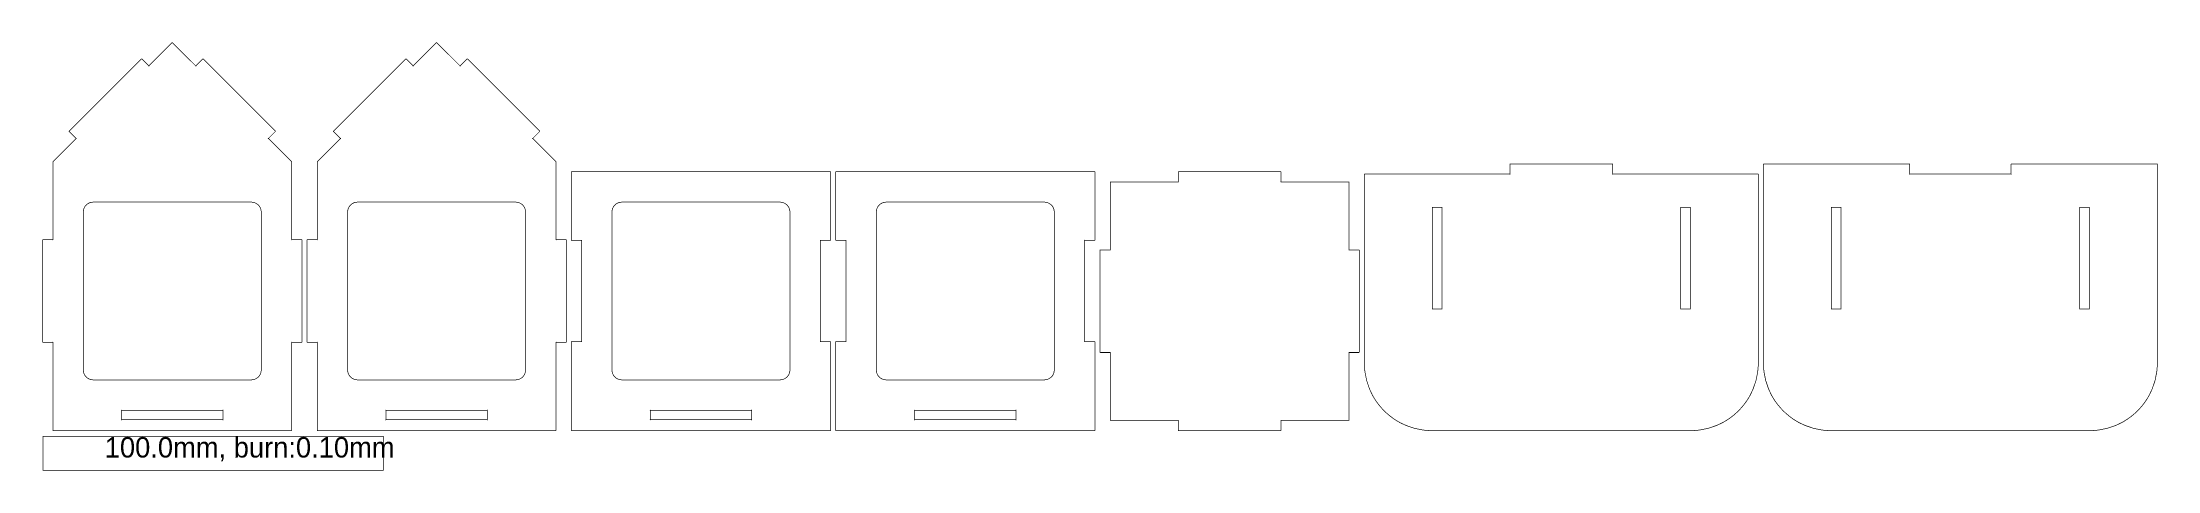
# Model space of a CAD drawing. Extents: x 10 to 632, y 10 to 136.
import ezdxf

# ---------------------------------------------------------------- set-up
doc = ezdxf.new("R2010")
doc.units = 0
doc.layers.get('0').update_dxf_attribs({"linetype": 'CONTINUOUS'})

msp = doc.modelspace()

# ---------------------------------------------------------------- linework, layer by layer
at = {"color": 0, "const_width": 0.2}
for points in [[(13.0996, 21.7), (83.1, 21.7), (83.1162, 21.7), (83.1702, 21.7303), (83.2005, 21.784), (83.2005, 21.8006), (83.2005, 27.8005), (83.2005, 47.7008), (83.2005, 47.7118), (83.1854, 47.7435), (83.1617, 47.7379), (83.1578, 47.716), (83.1896, 47.7008), (83.2005, 47.7008), (86.1, 47.7008), (86.1162, 47.7008), (86.1702, 47.7298), (86.2005, 47.7834), (86.2005, 47.8), (86.2005, 77.7998), (86.2005, 77.8178), (86.1702, 77.8715), (86.1162, 77.9004), (86.1, 77.9004), (83.2005, 77.9004), (83.1896, 77.9004), (83.1578, 77.8866), (83.1617, 77.8633), (83.1854, 77.8591), (83.2005, 77.8909), (83.2005, 77.9004), (83.2005, 97.7995), (83.2005, 100.799), (83.2005, 100.817), (83.1744, 100.867), (83.1702, 100.871), (76.3489, 107.694), (76.3404, 107.702), (76.3076, 107.714), (76.2953, 107.694), (76.3076, 107.674), (76.3404, 107.687), (76.3489, 107.694), (78.3978, 109.744), (78.4077, 109.754), (78.4271, 109.814), (78.4077, 109.875), (78.3978, 109.885), (57.186, 131.098), (57.1747, 131.109), (57.114, 131.129), (57.0537, 131.109), (57.0438, 131.098), (54.9935, 129.048), (54.985, 129.041), (54.9727, 129.009), (54.9935, 128.995), (55.0125, 129.009), (55.0002, 129.041), (54.9935, 129.048), (48.1707, 135.871), (48.1612, 135.882), (48.0991, 135.901), (48.0385, 135.882), (48.0289, 135.871), (41.2062, 129.048), (41.1977, 129.041), (41.1854, 129.009), (41.2062, 128.995), (41.2253, 129.009), (41.2129, 129.041), (41.2062, 129.048), (39.1555, 131.098), (39.146, 131.109), (39.0853, 131.129), (39.0246, 131.109), (39.0151, 131.098), (17.8015, 109.885), (17.7919, 109.875), (17.7726, 109.814), (17.7919, 109.754), (17.8015, 109.744), (19.852, 107.694), (19.8589, 107.687), (19.8906, 107.674), (19.9044, 107.694), (19.8906, 107.714), (19.8589, 107.702), (19.852, 107.694), (13.0294, 100.871), (13.0238, 100.867), (13.0004, 100.817), (13.0004, 100.799), (13.0004, 97.7995), (13.0004, 77.9004), (13.0004, 77.8909), (13.0142, 77.8591), (13.0376, 77.8633), (13.0418, 77.8866), (13.0101, 77.9004), (13.0004, 77.9004), (10.0996, 77.9004), (10.0817, 77.9004), (10.0294, 77.8715), (10.0004, 77.8178), (10.0004, 77.7998), (10.0004, 47.8), (10.0004, 47.7834), (10.0294, 47.7298), (10.0817, 47.7008), (10.0996, 47.7008), (13.0004, 47.7008), (13.0101, 47.7008), (13.0418, 47.716), (13.0376, 47.7379), (13.0142, 47.7435), (13.0004, 47.7118), (13.0004, 47.7008), (13.0004, 27.8005), (13.0004, 21.8006), (13.0004, 21.784), (13.0294, 21.7303), (13.0817, 21.7), (13.0996, 21.7)], [(90.8004, 21.7), (160.801, 21.7), (160.817, 21.7), (160.871, 21.7303), (160.9, 21.784), (160.9, 21.8006), (160.9, 27.8005), (160.9, 47.7008), (160.9, 47.7118), (160.885, 47.7435), (160.862, 47.7379), (160.857, 47.716), (160.889, 47.7008), (160.9, 47.7008), (163.8, 47.7008), (163.817, 47.7008), (163.871, 47.7298), (163.9, 47.7834), (163.9, 47.8), (163.9, 77.7998), (163.9, 77.8178), (163.871, 77.8715), (163.817, 77.9004), (163.8, 77.9004), (160.9, 77.9004), (160.889, 77.9004), (160.857, 77.8866), (160.862, 77.8633), (160.885, 77.8591), (160.9, 77.8909), (160.9, 77.9004), (160.9, 97.7995), (160.9, 100.799), (160.9, 100.817), (160.875, 100.867), (160.871, 100.871), (154.048, 107.694), (154.04, 107.702), (154.008, 107.714), (153.995, 107.694), (154.008, 107.674), (154.04, 107.687), (154.048, 107.694), (156.099, 109.744), (156.108, 109.754), (156.127, 109.814), (156.108, 109.875), (156.099, 109.885), (134.885, 131.098), (134.875, 131.109), (134.815, 131.129), (134.754, 131.109), (134.745, 131.098), (132.694, 129.048), (132.686, 129.041), (132.673, 129.009), (132.693, 128.995), (132.713, 129.009), (132.701, 129.041), (132.694, 129.048), (125.871, 135.871), (125.861, 135.882), (125.8, 135.901), (125.739, 135.882), (125.729, 135.871), (118.907, 129.048), (118.898, 129.041), (118.886, 129.009), (118.907, 128.995), (118.926, 129.009), (118.914, 129.041), (118.907, 129.048), (116.856, 131.098), (116.847, 131.109), (116.785, 131.129), (116.724, 131.109), (116.714, 131.098), (95.5022, 109.885), (95.4913, 109.875), (95.4719, 109.814), (95.4913, 109.754), (95.5022, 109.744), (97.5512, 107.694), (97.5582, 107.687), (97.5914, 107.674), (97.6051, 107.694), (97.5914, 107.714), (97.5582, 107.702), (97.5512, 107.694), (90.7288, 100.871), (90.7232, 100.867), (90.6999, 100.817), (90.6999, 100.799), (90.6999, 97.7995), (90.6999, 77.9004), (90.6999, 77.8909), (90.7136, 77.8591), (90.7369, 77.8633), (90.7411, 77.8866), (90.7094, 77.9004), (90.6999, 77.9004), (87.8004, 77.9004), (87.7824, 77.9004), (87.7288, 77.8715), (87.6999, 77.8178), (87.6999, 77.7998), (87.6999, 47.8), (87.6999, 47.7834), (87.7288, 47.7298), (87.7824, 47.7008), (87.8004, 47.7008), (90.6999, 47.7008), (90.7094, 47.7008), (90.7411, 47.716), (90.7369, 47.7379), (90.7136, 47.7435), (90.6999, 47.7118), (90.6999, 47.7008), (90.6999, 27.8005), (90.6999, 21.8006), (90.6999, 21.784), (90.7288, 21.7303), (90.7824, 21.7), (90.8004, 21.7)], [(418.398, 21.7), (494.4, 21.7), (495.05, 21.7), (497, 21.8722), (499.547, 22.378), (502.01, 23.2131), (503.784, 24.0412), (504.349, 24.3665), (504.631, 24.5305), (505.456, 25.0569), (506.515, 25.8162), (507.52, 26.6416), (508.469, 27.5291), (509.358, 28.4772), (510.18, 29.4817), (510.942, 30.5401), (511.468, 31.3669), (511.634, 31.6494), (511.958, 32.213), (512.784, 33.9893), (513.62, 36.449), (514.124, 38.9971), (514.297, 40.9483), (514.297, 41.5988), (514.297, 97.0964), (514.297, 97.1144), (514.269, 97.1684), (514.216, 97.1973), (514.198, 97.1973), (471.498, 97.1973), (471.488, 97.1973), (471.456, 97.1832), (471.463, 97.1599), (471.484, 97.1557), (471.498, 97.1875), (471.498, 97.1973), (471.498, 100.096), (471.498, 100.114), (471.47, 100.167), (471.417, 100.196), (471.399, 100.196), (441.399, 100.196), (441.381, 100.196), (441.329, 100.167), (441.3, 100.114), (441.3, 100.096), (441.3, 97.1973), (441.3, 97.1875), (441.311, 97.1557), (441.336, 97.1599), (441.339, 97.1832), (441.307, 97.1973), (441.3, 97.1973), (398.6, 97.1973), (398.582, 97.1973), (398.53, 97.1684), (398.501, 97.1144), (398.501, 97.0964), (398.501, 41.5988), (398.501, 40.9483), (398.671, 38.9971), (399.179, 36.449), (400.011, 33.9893), (400.84, 32.213), (401.165, 31.6494), (401.331, 31.3669), (401.856, 30.5401), (402.615, 29.4817), (403.44, 28.4772), (404.329, 27.5291), (405.275, 26.6416), (406.28, 25.8162), (407.338, 25.0569), (408.164, 24.5305), (408.45, 24.3665), (409.011, 24.0412), (410.789, 23.2131), (413.247, 22.378), (415.794, 21.8722), (417.745, 21.7), (418.398, 21.7)], [(535.697, 21.7), (611.699, 21.7), (612.348, 21.7), (614.299, 21.8722), (616.846, 22.378), (619.308, 23.2131), (621.083, 24.0412), (621.647, 24.3665), (621.93, 24.5305), (622.755, 25.0569), (623.813, 25.8162), (624.819, 26.6416), (625.768, 27.5291), (626.653, 28.4772), (627.479, 29.4817), (628.241, 30.5401), (628.766, 31.3669), (628.929, 31.6494), (629.253, 32.213), (630.082, 33.9893), (630.918, 36.449), (631.423, 38.9971), (631.596, 40.9483), (631.596, 41.5988), (631.596, 97.0964), (631.596, 100.096), (631.596, 100.114), (631.567, 100.167), (631.511, 100.196), (631.497, 100.196), (588.698, 100.196), (588.68, 100.196), (588.627, 100.167), (588.596, 100.114), (588.596, 100.096), (588.596, 97.1973), (588.596, 97.1875), (588.61, 97.1557), (588.634, 97.1599), (588.638, 97.1832), (588.606, 97.1973), (588.596, 97.1973), (558.796, 97.1973), (558.786, 97.1973), (558.754, 97.1832), (558.758, 97.1599), (558.782, 97.1557), (558.796, 97.1875), (558.796, 97.1973), (558.796, 100.096), (558.796, 100.114), (558.768, 100.167), (558.712, 100.196), (558.698, 100.196), (515.899, 100.196), (515.881, 100.196), (515.828, 100.167), (515.8, 100.114), (515.8, 100.096), (515.8, 97.0964), (515.8, 41.5988), (515.8, 40.9483), (515.969, 38.9971), (516.474, 36.449), (517.31, 33.9893), (518.139, 32.213), (518.463, 31.6494), (518.626, 31.3669), (519.155, 30.5401), (519.913, 29.4817), (520.739, 28.4772), (521.628, 27.5291), (522.573, 26.6416), (523.579, 25.8162), (524.637, 25.0569), (525.463, 24.5305), (525.748, 24.3665), (526.309, 24.0412), (528.087, 23.2131), (530.546, 22.378), (533.093, 21.8722), (535.044, 21.7), (535.697, 21.7)], [(168.5, 21.7), (238.5, 21.7), (241.5, 21.7), (241.516, 21.7), (241.57, 21.7303), (241.601, 21.784), (241.601, 21.8006), (241.601, 27.8005), (241.601, 47.8), (241.601, 47.818), (241.57, 47.8716), (241.516, 47.9005), (241.5, 47.9005), (238.601, 47.9005), (238.589, 47.9005), (238.558, 47.8868), (238.562, 47.8635), (238.585, 47.8592), (238.601, 47.891), (238.601, 47.9005), (238.601, 77.7007), (238.601, 77.7117), (238.585, 77.7434), (238.562, 77.7378), (238.558, 77.7159), (238.589, 77.7007), (238.601, 77.7007), (241.5, 77.7007), (241.516, 77.7007), (241.57, 77.7296), (241.601, 77.7833), (241.601, 77.7998), (241.601, 97.7995), (241.601, 97.8172), (241.57, 97.8711), (241.516, 97.9001), (241.5, 97.9001), (238.5, 97.9001), (168.5, 97.9001), (165.5, 97.9001), (165.482, 97.9001), (165.429, 97.8711), (165.401, 97.8172), (165.401, 97.7995), (165.401, 77.7998), (165.401, 77.7833), (165.429, 77.7296), (165.482, 77.7007), (165.5, 77.7007), (168.4, 77.7007), (168.41, 77.7007), (168.442, 77.7159), (168.438, 77.7378), (168.414, 77.7434), (168.4, 77.7117), (168.4, 77.7007), (168.4, 47.9005), (168.4, 47.891), (168.414, 47.8592), (168.438, 47.8635), (168.442, 47.8868), (168.41, 47.9005), (168.4, 47.9005), (165.5, 47.9005), (165.482, 47.9005), (165.429, 47.8716), (165.401, 47.818), (165.401, 47.8), (165.401, 27.8005), (165.401, 21.8006), (165.401, 21.784), (165.429, 21.7303), (165.482, 21.7), (165.5, 21.7), (168.5, 21.7)], [(246.2, 21.7), (316.2, 21.7), (319.2, 21.7), (319.217, 21.7), (319.271, 21.7303), (319.3, 21.784), (319.3, 21.8006), (319.3, 27.8005), (319.3, 47.8), (319.3, 47.818), (319.271, 47.8716), (319.217, 47.9005), (319.2, 47.9005), (316.3, 47.9005), (316.289, 47.9005), (316.257, 47.8868), (316.262, 47.8635), (316.285, 47.8592), (316.3, 47.891), (316.3, 47.9005), (316.3, 77.7007), (316.3, 77.7117), (316.285, 77.7434), (316.262, 77.7378), (316.257, 77.7159), (316.289, 77.7007), (316.3, 77.7007), (319.2, 77.7007), (319.217, 77.7007), (319.271, 77.7296), (319.3, 77.7833), (319.3, 77.7998), (319.3, 97.7995), (319.3, 97.8172), (319.271, 97.8711), (319.217, 97.9001), (319.2, 97.9001), (316.2, 97.9001), (246.2, 97.9001), (243.2, 97.9001), (243.182, 97.9001), (243.129, 97.8711), (243.1, 97.8172), (243.1, 97.7995), (243.1, 77.7998), (243.1, 77.7833), (243.129, 77.7296), (243.182, 77.7007), (243.2, 77.7007), (246.1, 77.7007), (246.109, 77.7007), (246.141, 77.7159), (246.137, 77.7378), (246.114, 77.7434), (246.1, 77.7117), (246.1, 77.7007), (246.1, 47.9005), (246.1, 47.891), (246.114, 47.8592), (246.137, 47.8635), (246.141, 47.8868), (246.109, 47.9005), (246.1, 47.9005), (243.2, 47.9005), (243.182, 47.9005), (243.129, 47.8716), (243.1, 47.818), (243.1, 47.8), (243.1, 27.8005), (243.1, 21.8006), (243.1, 21.784), (243.129, 21.7303), (243.182, 21.7), (243.2, 21.7), (246.2, 21.7)], [(323.9, 24.6999), (343.8, 24.6999), (343.809, 24.6999), (343.841, 24.7151), (343.837, 24.7385), (343.814, 24.7427), (343.8, 24.711), (343.8, 24.6999), (343.8, 21.8006), (343.8, 21.784), (343.829, 21.7303), (343.882, 21.7), (343.9, 21.7), (373.902, 21.7), (373.916, 21.7), (373.969, 21.7303), (374.001, 21.784), (374.001, 21.8006), (374.001, 24.6999), (374.001, 24.711), (373.983, 24.7427), (373.962, 24.7385), (373.959, 24.7151), (373.99, 24.6999), (374.001, 24.6999), (393.901, 24.6999), (393.915, 24.6999), (393.972, 24.7303), (394, 24.784), (394, 24.8006), (394, 44.6994), (394, 44.7103), (393.986, 44.7421), (393.961, 44.7379), (393.958, 44.7146), (393.989, 44.6994), (394, 44.6994), (396.9, 44.6994), (396.917, 44.6994), (396.97, 44.7298), (397.002, 44.7834), (397.002, 44.8), (397.002, 74.7998), (397.002, 74.8178), (396.97, 74.8714), (396.917, 74.9004), (396.9, 74.9004), (394, 74.9004), (393.989, 74.9004), (393.958, 74.8866), (393.961, 74.8633), (393.986, 74.8591), (394, 74.8908), (394, 74.9004), (394, 94.7995), (394, 94.8171), (393.972, 94.8711), (393.915, 94.9), (393.901, 94.9), (374.001, 94.9), (373.99, 94.9), (373.959, 94.8863), (373.962, 94.8627), (373.983, 94.8588), (374.001, 94.8902), (374.001, 94.9), (374.001, 97.7995), (374.001, 97.8172), (373.969, 97.8711), (373.916, 97.9001), (373.902, 97.9001), (343.9, 97.9001), (343.882, 97.9001), (343.829, 97.8711), (343.8, 97.8172), (343.8, 97.7995), (343.8, 94.9), (343.8, 94.8902), (343.814, 94.8588), (343.837, 94.8627), (343.841, 94.8863), (343.809, 94.9), (343.8, 94.9), (323.9, 94.9), (323.882, 94.9), (323.829, 94.8711), (323.8, 94.8171), (323.8, 94.7995), (323.8, 74.9004), (323.8, 74.8908), (323.814, 74.8591), (323.838, 74.8633), (323.842, 74.8866), (323.81, 74.9004), (323.8, 74.9004), (320.9, 74.9004), (320.882, 74.9004), (320.83, 74.8714), (320.8, 74.8178), (320.8, 74.7998), (320.8, 44.8), (320.8, 44.7834), (320.83, 44.7298), (320.882, 44.6994), (320.9, 44.6994), (323.8, 44.6994), (323.81, 44.6994), (323.842, 44.7146), (323.838, 44.7379), (323.814, 44.7421), (323.8, 44.7103), (323.8, 44.6994), (323.8, 24.8006), (323.8, 24.784), (323.829, 24.7303), (323.882, 24.6999), (323.9, 24.6999)], [(10.0996, 10.0004), (110.1, 10.0004), (110.1, 19.9995), (10.0996, 19.9995), (10.0996, 10.0004)]]:
    msp.add_lwpolyline(points, close=True, dxfattribs=at)
at = {"color": 5, "const_width": 0.2}
for points in [[(48.1005, 36.6504), (24.8502, 36.6504), (24.7551, 36.6504), (24.4698, 36.6765), (24.0978, 36.7496), (23.7395, 36.8709), (23.4818, 36.9919), (23.4005, 37.0388), (23.3178, 37.0872), (23.0835, 37.2512), (22.7983, 37.5006), (22.5488, 37.7843), (22.3848, 38.0189), (22.338, 38.1), (22.2898, 38.1826), (22.1699, 38.4418), (22.0486, 38.7999), (21.9742, 39.1707), (21.9494, 39.4561), (21.9494, 39.5496), (21.9494, 86.0503), (21.9494, 86.1452), (21.9742, 86.4306), (22.0486, 86.8013), (22.1699, 87.1594), (22.2898, 87.4187), (22.338, 87.4998), (22.3848, 87.5827), (22.5488, 87.817), (22.7983, 88.1006), (23.0835, 88.3514), (23.3178, 88.5141), (23.4005, 88.561), (23.4818, 88.6093), (23.7395, 88.7307), (24.0978, 88.8517), (24.4698, 88.9247), (24.7551, 88.9497), (24.8502, 88.9497), (71.3507, 88.9497), (71.4446, 88.9497), (71.7296, 88.9247), (72.1004, 88.8517), (72.4588, 88.7307), (72.7177, 88.6093), (72.8003, 88.561), (72.8818, 88.5141), (73.116, 88.3514), (73.4, 88.1006), (73.6494, 87.817), (73.8131, 87.5827), (73.8614, 87.4998), (73.9084, 87.4187), (74.0297, 87.1594), (74.1507, 86.8013), (74.2237, 86.4306), (74.2502, 86.1452), (74.2502, 86.0503), (74.2502, 39.5496), (74.2502, 39.4561), (74.2237, 39.1707), (74.1507, 38.7999), (74.0297, 38.4418), (73.9084, 38.1826), (73.8614, 38.1), (73.8131, 38.0189), (73.6494, 37.7843), (73.4, 37.5006), (73.116, 37.2512), (72.8818, 37.0872), (72.8003, 37.0388), (72.7177, 36.9919), (72.4588, 36.8709), (72.1004, 36.7496), (71.7296, 36.6765), (71.4446, 36.6504), (71.3507, 36.6504), (48.1005, 36.6504)], [(125.8, 36.6504), (102.549, 36.6504), (102.454, 36.6504), (102.169, 36.6765), (101.799, 36.7496), (101.44, 36.8709), (101.181, 36.9919), (101.1, 37.0388), (101.017, 37.0872), (100.783, 37.2512), (100.499, 37.5006), (100.25, 37.7843), (100.086, 38.0189), (100.039, 38.1), (99.9906, 38.1826), (99.8693, 38.4418), (99.7479, 38.7999), (99.6749, 39.1707), (99.6502, 39.4561), (99.6502, 39.5496), (99.6502, 86.0503), (99.6502, 86.1452), (99.6749, 86.4306), (99.7479, 86.8013), (99.8693, 87.1594), (99.9906, 87.4187), (100.039, 87.4998), (100.086, 87.5827), (100.25, 87.817), (100.499, 88.1006), (100.783, 88.3514), (101.017, 88.5141), (101.1, 88.561), (101.181, 88.6093), (101.44, 88.7307), (101.799, 88.8517), (102.169, 88.9247), (102.454, 88.9497), (102.549, 88.9497), (149.05, 88.9497), (149.144, 88.9497), (149.429, 88.9247), (149.8, 88.8517), (150.158, 88.7307), (150.417, 88.6093), (150.5, 88.561), (150.581, 88.5141), (150.815, 88.3514), (151.1, 88.1006), (151.35, 87.817), (151.512, 87.5827), (151.561, 87.4998), (151.608, 87.4187), (151.729, 87.1594), (151.85, 86.8013), (151.923, 86.4306), (151.95, 86.1452), (151.95, 86.0503), (151.95, 39.5496), (151.95, 39.4561), (151.923, 39.1707), (151.85, 38.7999), (151.729, 38.4418), (151.608, 38.1826), (151.561, 38.1), (151.514, 38.0189), (151.35, 37.7843), (151.1, 37.5006), (150.815, 37.2512), (150.581, 37.0872), (150.5, 37.0388), (150.417, 36.9919), (150.158, 36.8709), (149.8, 36.7496), (149.429, 36.6765), (149.144, 36.6504), (149.05, 36.6504), (125.8, 36.6504)], [(203.501, 36.6504), (180.25, 36.6504), (180.155, 36.6504), (179.87, 36.6765), (179.499, 36.7496), (179.141, 36.8709), (178.882, 36.9919), (178.8, 37.0388), (178.718, 37.0872), (178.484, 37.2512), (178.198, 37.5006), (177.949, 37.7843), (177.785, 38.0189), (177.738, 38.1), (177.69, 38.1826), (177.57, 38.4418), (177.449, 38.7999), (177.374, 39.1707), (177.35, 39.4561), (177.35, 39.5496), (177.35, 86.0503), (177.35, 86.1452), (177.374, 86.4306), (177.449, 86.8013), (177.57, 87.1594), (177.69, 87.4187), (177.738, 87.4998), (177.785, 87.5827), (177.949, 87.817), (178.198, 88.1006), (178.484, 88.3514), (178.718, 88.5141), (178.8, 88.561), (178.882, 88.6093), (179.141, 88.7307), (179.499, 88.8517), (179.87, 88.9247), (180.155, 88.9497), (180.25, 88.9497), (226.751, 88.9497), (226.844, 88.9497), (227.13, 88.9247), (227.5, 88.8517), (227.858, 88.7307), (228.118, 88.6093), (228.2, 88.561), (228.282, 88.5141), (228.516, 88.3514), (228.8, 88.1006), (229.049, 87.817), (229.213, 87.5827), (229.261, 87.4998), (229.308, 87.4187), (229.43, 87.1594), (229.551, 86.8013), (229.624, 86.4306), (229.65, 86.1452), (229.65, 86.0503), (229.65, 39.5496), (229.65, 39.4561), (229.624, 39.1707), (229.551, 38.7999), (229.43, 38.4418), (229.308, 38.1826), (229.261, 38.1), (229.213, 38.0189), (229.049, 37.7843), (228.8, 37.5006), (228.516, 37.2512), (228.282, 37.0872), (228.2, 37.0388), (228.118, 36.9919), (227.858, 36.8709), (227.5, 36.7496), (227.13, 36.6765), (226.844, 36.6504), (226.751, 36.6504), (203.501, 36.6504)], [(281.2, 36.6504), (257.949, 36.6504), (257.854, 36.6504), (257.569, 36.6765), (257.198, 36.7496), (256.84, 36.8709), (256.581, 36.9919), (256.5, 37.0388), (256.417, 37.0872), (256.183, 37.2512), (255.899, 37.5006), (255.65, 37.7843), (255.486, 38.0189), (255.439, 38.1), (255.39, 38.1826), (255.269, 38.4418), (255.148, 38.7999), (255.075, 39.1707), (255.05, 39.4561), (255.05, 39.5496), (255.05, 86.0503), (255.05, 86.1452), (255.075, 86.4306), (255.148, 86.8013), (255.269, 87.1594), (255.39, 87.4187), (255.439, 87.4998), (255.486, 87.5827), (255.65, 87.817), (255.899, 88.1006), (256.183, 88.3514), (256.417, 88.5141), (256.5, 88.561), (256.581, 88.6093), (256.84, 88.7307), (257.198, 88.8517), (257.569, 88.9247), (257.854, 88.9497), (257.949, 88.9497), (304.45, 88.9497), (304.544, 88.9497), (304.829, 88.9247), (305.2, 88.8517), (305.558, 88.7307), (305.817, 88.6093), (305.9, 88.561), (305.981, 88.5141), (306.215, 88.3514), (306.5, 88.1006), (306.75, 87.817), (306.914, 87.5827), (306.962, 87.4998), (307.009, 87.4187), (307.129, 87.1594), (307.25, 86.8013), (307.323, 86.4306), (307.35, 86.1452), (307.35, 86.0503), (307.35, 39.5496), (307.35, 39.4561), (307.323, 39.1707), (307.25, 38.7999), (307.129, 38.4418), (307.009, 38.1826), (306.962, 38.1), (306.914, 38.0189), (306.75, 37.7843), (306.5, 37.5006), (306.215, 37.2512), (305.981, 37.0872), (305.9, 37.0388), (305.817, 36.9919), (305.558, 36.8709), (305.2, 36.7496), (304.829, 36.6765), (304.544, 36.6504), (304.45, 36.6504), (281.2, 36.6504)], [(418.5, 72.4475), (418.5, 87.3485), (418.5, 87.3594), (418.483, 87.3912), (418.461, 87.3855), (418.458, 87.3637), (418.49, 87.3485), (418.5, 87.3485), (421.298, 87.3485), (421.308, 87.3485), (421.34, 87.3637), (421.337, 87.3855), (421.312, 87.3912), (421.298, 87.3594), (421.298, 87.3485), (421.298, 57.5483), (421.298, 57.5388), (421.312, 57.507), (421.337, 57.5109), (421.34, 57.5345), (421.308, 57.5483), (421.298, 57.5483), (418.5, 57.5483), (418.49, 57.5483), (418.458, 57.5345), (418.461, 57.5109), (418.483, 57.507), (418.5, 57.5388), (418.5, 57.5483), (418.5, 72.4475)], [(491.501, 72.4475), (491.501, 87.3485), (491.501, 87.3594), (491.483, 87.3912), (491.462, 87.3855), (491.458, 87.3637), (491.49, 87.3485), (491.501, 87.3485), (494.298, 87.3485), (494.309, 87.3485), (494.34, 87.3637), (494.337, 87.3855), (494.312, 87.3912), (494.298, 87.3594), (494.298, 87.3485), (494.298, 57.5483), (494.298, 57.5388), (494.312, 57.507), (494.337, 57.5109), (494.34, 57.5345), (494.309, 57.5483), (494.298, 57.5483), (491.501, 57.5483), (491.49, 57.5483), (491.458, 57.5345), (491.462, 57.5109), (491.483, 57.507), (491.501, 57.5388), (491.501, 57.5483), (491.501, 72.4475)], [(535.799, 72.4475), (535.799, 87.3485), (535.799, 87.3594), (535.781, 87.3912), (535.76, 87.3855), (535.757, 87.3637), (535.788, 87.3485), (535.799, 87.3485), (538.596, 87.3485), (538.607, 87.3485), (538.639, 87.3637), (538.635, 87.3855), (538.611, 87.3912), (538.596, 87.3594), (538.596, 87.3485), (538.596, 57.5483), (538.596, 57.5388), (538.611, 57.507), (538.635, 57.5109), (538.639, 57.5345), (538.607, 57.5483), (538.596, 57.5483), (535.799, 57.5483), (535.788, 57.5483), (535.757, 57.5345), (535.76, 57.5109), (535.781, 57.507), (535.799, 57.5388), (535.799, 57.5483), (535.799, 72.4475)], [(608.796, 72.4475), (608.796, 87.3485), (608.796, 87.3594), (608.782, 87.3912), (608.76, 87.3855), (608.753, 87.3637), (608.785, 87.3485), (608.796, 87.3485), (611.597, 87.3485), (611.607, 87.3485), (611.639, 87.3637), (611.636, 87.3855), (611.611, 87.3912), (611.597, 87.3594), (611.597, 87.3485), (611.597, 57.5483), (611.597, 57.5388), (611.611, 57.507), (611.636, 57.5109), (611.639, 57.5345), (611.607, 57.5483), (611.597, 57.5483), (608.796, 57.5483), (608.785, 57.5483), (608.753, 57.5345), (608.76, 57.5109), (608.782, 57.507), (608.796, 57.5388), (608.796, 57.5483), (608.796, 72.4475)], [(48.1005, 24.8998), (33.1997, 24.8998), (33.1887, 24.8998), (33.157, 24.886), (33.1625, 24.8626), (33.1845, 24.8584), (33.1997, 24.8901), (33.1997, 24.8998), (33.1997, 27.6999), (33.1997, 27.711), (33.1845, 27.7427), (33.1625, 27.7385), (33.157, 27.7151), (33.1887, 27.6999), (33.1997, 27.6999), (62.9998, 27.6999), (63.0093, 27.6999), (63.041, 27.7151), (63.0372, 27.7385), (63.0135, 27.7427), (62.9998, 27.711), (62.9998, 27.6999), (62.9998, 24.8998), (62.9998, 24.8901), (63.0135, 24.8584), (63.0372, 24.8626), (63.041, 24.886), (63.0093, 24.8998), (62.9998, 24.8998), (48.1005, 24.8998)], [(125.8, 24.8998), (110.9, 24.8998), (110.889, 24.8998), (110.858, 24.886), (110.862, 24.8626), (110.885, 24.8584), (110.9, 24.8901), (110.9, 24.8998), (110.9, 27.6999), (110.9, 27.711), (110.885, 27.7427), (110.862, 27.7385), (110.858, 27.7151), (110.889, 27.6999), (110.9, 27.6999), (140.7, 27.6999), (140.71, 27.6999), (140.742, 27.7151), (140.738, 27.7385), (140.714, 27.7427), (140.7, 27.711), (140.7, 27.6999), (140.7, 24.8998), (140.7, 24.8901), (140.714, 24.8584), (140.738, 24.8626), (140.742, 24.886), (140.71, 24.8998), (140.7, 24.8998), (125.8, 24.8998)], [(203.501, 24.8998), (188.6, 24.8998), (188.589, 24.8998), (188.557, 24.886), (188.563, 24.8626), (188.584, 24.8584), (188.6, 24.8901), (188.6, 24.8998), (188.6, 27.6999), (188.6, 27.711), (188.584, 27.7427), (188.563, 27.7385), (188.557, 27.7151), (188.589, 27.6999), (188.6, 27.6999), (218.4, 27.6999), (218.409, 27.6999), (218.441, 27.7151), (218.437, 27.7385), (218.414, 27.7427), (218.4, 27.711), (218.4, 27.6999), (218.4, 24.8998), (218.4, 24.8901), (218.414, 24.8584), (218.437, 24.8626), (218.441, 24.886), (218.409, 24.8998), (218.4, 24.8998), (203.501, 24.8998)], [(281.2, 24.8998), (266.3, 24.8998), (266.289, 24.8998), (266.258, 24.886), (266.262, 24.8626), (266.285, 24.8584), (266.3, 24.8901), (266.3, 24.8998), (266.3, 27.6999), (266.3, 27.711), (266.285, 27.7427), (266.262, 27.7385), (266.258, 27.7151), (266.289, 27.6999), (266.3, 27.6999), (296.101, 27.6999), (296.11, 27.6999), (296.142, 27.7151), (296.138, 27.7385), (296.114, 27.7427), (296.101, 27.711), (296.101, 27.6999), (296.101, 24.8998), (296.101, 24.8901), (296.114, 24.8584), (296.138, 24.8626), (296.142, 24.886), (296.11, 24.8998), (296.101, 24.8998), (281.2, 24.8998)]]:
    msp.add_lwpolyline(points, close=True, dxfattribs=at)

# ---------------------------------------------------------------- texts
at = {"color": 1}
msp.add_text('100.0mm, burn:0.10mm', height=6.00075, dxfattribs=at).set_placement((28.2549, 13.7943))

doc.saveas('drawing.dxf')
